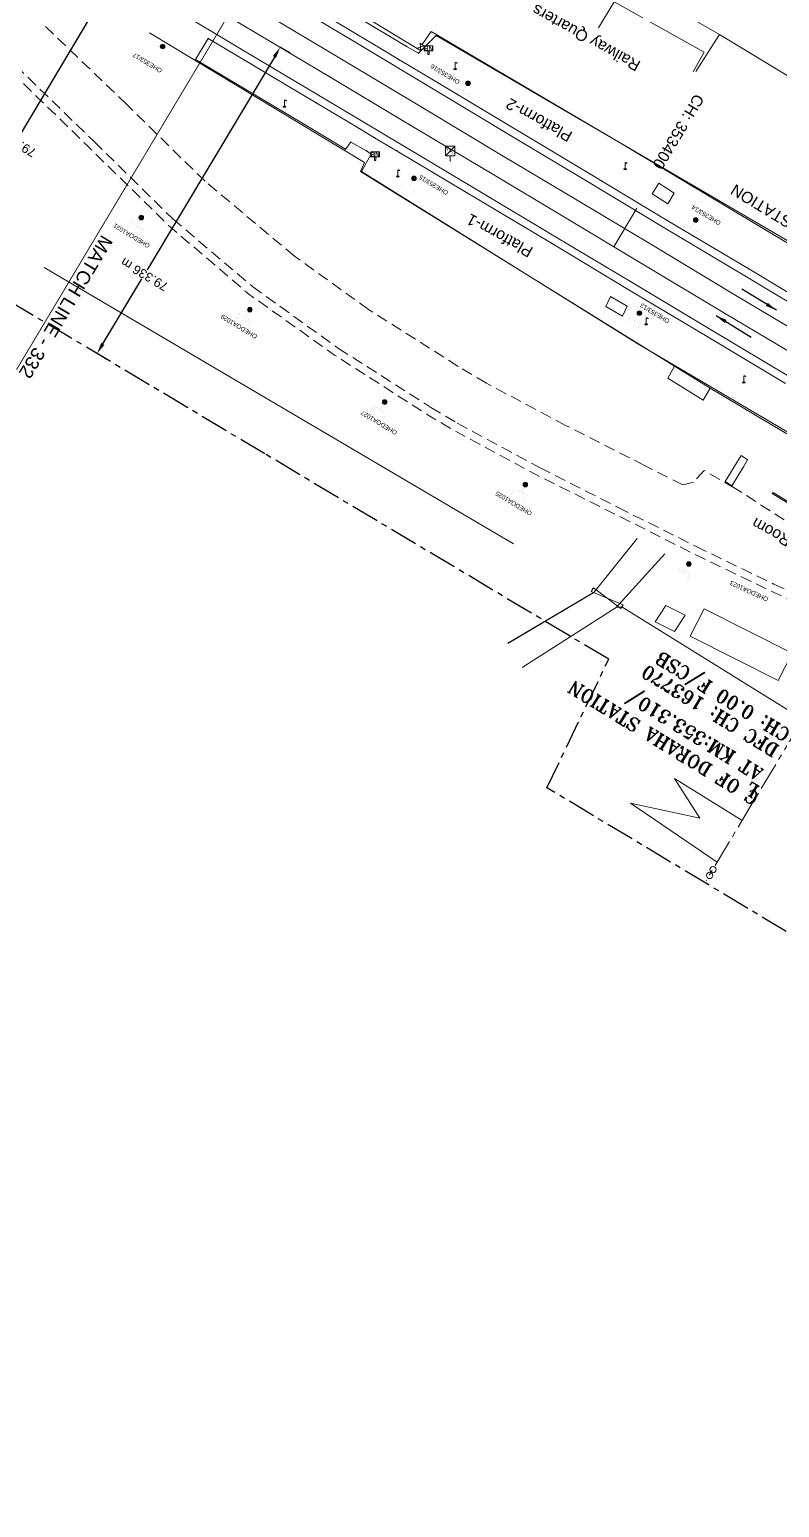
# Model space of a CAD drawing. Header units: metres. Extents: x 593168 to 611286, y 3401475 to 3412398.
# Drawn here: x 599656.3 to 599823, y 3408114 to 3408442.6 of the extents above; entities that cross this region are included whole.
import ezdxf
from ezdxf.enums import TextEntityAlignment as Align

# ---------------------------------------------------------------- set-up
doc = ezdxf.new("R2010")
doc.units = ezdxf.units.M
doc.header["$MEASUREMENT"] = 0
for name, pattern in [('CENTER', [2, 1.25, -0.25, 0.25, -0.25]), ('DASHED', [0.75, 0.5, -0.25]), ('PHANTOM2', [1.25, 0.625, -0.125, 0.125, -0.125, 0.125, -0.125])]:
    doc.linetypes.add(name, pattern=pattern)
doc.layers.get('Defpoints').update_dxf_attribs({"lineweight": 0})
for name, color, linetype, lineweight in [('Compound Wall', 251, 'Continuous', 0), ('DFCC BOUNDARY', 6, 'CENTER', 0), ('Existing IR Chainage', 7, 'Continuous', 0), ('Existing IR Track', 7, 'Continuous', 0), ('Footpath', 251, 'Continuous', 0), ('Gate', 251, 'Continuous', 0), ('Govt buliding', 251, 'Continuous', 0), ('Grill', 251, 'Continuous', 0), ('Lamp_Post', 251, 'Continuous', 0), ('Name Board', 251, 'Continuous', 0), ('OHE MAST', 8, 'Continuous', 0), ('OHE MAST TEXT', 8, 'Continuous', 0), ('Platform', 7, 'Continuous', 0), ('Residential Building Pucca', 251, 'Continuous', 0), ('Residential Building Semipucca', 251, 'Continuous', 0), ('Retaining Wall', 251, 'Continuous', 0), ('Shed', 251, 'Continuous', 0), ('SRJ CH. in Station', 7, 'Continuous', 0), ('Subroad Edge', 34, 'Continuous', 0), ('Text1', 251, 'Continuous', 0), ('Village Name', 7, 'Continuous', 0), ('WL', 7, 'Continuous', 0)]:
    doc.layers.add(name, color=color, linetype=linetype, lineweight=lineweight)
doc.layers.add('Existing Railway Boundary', color=7, linetype='CENTER')
doc.layers.add('MATCH LINE', color=7, linetype='Continuous')
doc.styles.add('CUT-FILL', font='cut-fill.shx', dxfattribs={"height": 2})
doc.styles.add('NB', font='swissbo.ttf', dxfattribs={"height": 1.5})
doc.styles.add('ROMANT', font='romant__.ttf')
doc.styles.get("Standard").update_dxf_attribs({"font": 'arial.ttf'})
doc.styles.add('Style-Arial', font='arial.ttf')
doc.styles.add('Vill txt', font='arial.ttf', dxfattribs={"height": 3})
doc.dimstyles.new('ISO-25', dxfattribs={"dimtxt": 2.5, "dimasz": 2.5, "dimexe": 1.25, "dimexo": 0.625, "dimtad": 1, "dimtxsty": 'Standard', "dimcen": 2.5, "dimadec": 0, "dimazin": 0, "dimtfac": 1, "dimtmove": 0, "dimatfit": 3, "dimfxl": 1, "dimarcsym": 0})
doc.dimstyles.get("Standard").update_dxf_attribs({"dimtxt": 2.5, "dimasz": 0.18, "dimexe": 0.18, "dimexo": 0.0625, "dimgap": 0.09, "dimtad": 0, "dimtih": 1, "dimtoh": 1, "dimdec": 3, "dimzin": 0, "dimdsep": 46, "dimtxsty": 'Standard', "dimcen": 0.09, "dimaunit": 1, "dimadec": 4, "dimazin": 0, "dimtfac": 1, "dimtdec": 3, "dimtofl": 0, "dimtmove": 0, "dimatfit": 3, "dimfxl": 1, "dimtolj": 1, "dimtzin": 0, "dimarcsym": 0})

# ---------------------------------------------------------------- blocks, each defined once
blk = doc.blocks.new('GT')
at = {"layer": 'Gate'}
for p, q in [((-0.5, -0.5), (-0.5, 0.5)), ((-0.5, 0.5), (0.5, -0.5)), ((0.5, 0.5), (0.5, -0.5))]:
    blk.add_line(p, q, dxfattribs=at)
blk.add_lwpolyline([(0.5, 0.5), (-0.5, -0.5)], dxfattribs=at)
blk = doc.blocks.new('LP')
for points in [[(0, 0), (0, 1.5)], [(0.25, 1.35), (0.44, 1.35)]]:
    blk.add_lwpolyline(points)
for centre, radius, start, end in [((0.07, 0.99), 0.519, 57.6425, 97.3165), ((0.34, 1.33), 0.094, 11.7012, 168.0476)]:
    blk.add_arc(centre, radius, start, end)
at = {"extrusion": (0, 0, -1)}
blk.add_ellipse((0, 0.01), major_axis=(0.308, 0), ratio=0.400495, dxfattribs=at)
blk.add_ellipse((0.35, 1.36), major_axis=(0.0017, 0.0438), ratio=0.461056, start_param=1.74022, end_param=4.575836)
blk = doc.blocks.new('NB')
for p, q in [((-0.98, 0.82), (-0.98, 1.98)), ((-0.98, 1.98), (0.98, 1.98)), ((-0.98, 0.82), (0.98, 0.82)), ((-0.13, 0.82), (-0.13, 0)), ((-0.13, 0), (0.13, 0)), ((0.13, 0.82), (0.13, 0)), ((0.98, 1.98), (0.98, 0.82))]:
    blk.add_line(p, q)
at = {"style": 'NB', "width": 1.025371}
blk.add_text('NB', height=0.988, rotation=180, dxfattribs=at).set_placement((0, 1.39), align=Align.MIDDLE)
blk = doc.blocks.new('WL')
at = {"layer": 'WL'}
for p, q in [((1.07, 3.42), (-1.06, 3.42)), ((-1.06, 3.42), (-1.06, 1.29)), ((1.07, 1.29), (1.07, 3.42)), ((-1.06, 1.29), (1.07, 1.29)), ((0, 1.29), (0, 0))]:
    blk.add_line(p, q, dxfattribs=at)
blk.add_lwpolyline([(-1.06, 1.29), (1.07, 3.42)], dxfattribs=at)
at = {"layer": 'WL', "style": 'CUT-FILL'}
for s, p in [('W', (-0.08, 3.25)), ('L', (0.61, 2.26))]:
    blk.add_text(s, height=0.739, rotation=180, dxfattribs=at).set_placement(p)
blk = doc.blocks.new('OHE MAST')
h = blk.add_hatch(color=256)
h.dxf.hatch_style = 1
edge = h.paths.add_edge_path()
edge.add_arc((0, 0), 0.514, 0, 360)
at = {"const_width": 0.01}
for points in [[(1.5, 3.5), (1.5, 2), (-1.5, 2), (-1.5, 3.5)], [(0, 2), (0, 0)]]:
    blk.add_lwpolyline(points, dxfattribs=at)
blk.add_circle((0, 0), 0.514)
blk = doc.blocks.new('*D189')
at = {"layer": 'Defpoints', "color": 0, "linetype": 'ByBlock', "ltscale": 5, "transparency": 16777216}
for p in [(599711.98, 3408438.65), (599714.29, 3408437.27), (599673.57, 3408369.18)]:
    blk.add_point(p, dxfattribs=at)
at = {"layer": 'DFCC BOUNDARY', "color": 0, "linetype": 'ByBlock', "lineweight": -2, "ltscale": 5, "transparency": 16777216}
for p, q in [((599710.7, 3408436.5), (599682.38, 3408389.15)), ((599714.18, 3408437.33), (599711.87, 3408438.71)), ((599672.54, 3408372.71), (599681.2, 3408387.18)), ((599673.46, 3408369.24), (599671.15, 3408370.62))]:
    blk.add_line(p, q, dxfattribs=at)
at = {"layer": 'DFCC BOUNDARY', "color": 0, "linetype": 'ByBlock', "ltscale": 5, "transparency": 16777216}
for points in [[(599710.34, 3408436.72), (599711.05, 3408436.29), (599711.98, 3408438.65)], [(599672.19, 3408372.92), (599672.9, 3408372.49), (599671.26, 3408370.56)]]:
    blk.add_solid(points, dxfattribs=at)
at = {"layer": 'DFCC BOUNDARY', "color": 0, "linetype": 'ByBlock', "ltscale": 5, "transparency": 16777216, "insert": (599681.79, 3408388.16), "char_height": 2, "attachment_point": 5, "rotation": 149, "style": 'Style-Arial'}
blk.add_mtext('\\A1;79.336 m', dxfattribs=at)
blk = doc.blocks.new('TerminatorOpen_0.5')
at = {"color": 0, "linetype": 'ByBlock', "lineweight": -2}
for q in [(-1, 0.25), (-1, 0), (-1, -0.25)]:
    blk.add_line((0, 0), q, dxfattribs=at)
blk = doc.blocks.new('*D190')
at = {"layer": 'Defpoints', "color": 0, "linetype": 'ByBlock', "ltscale": 5, "transparency": 16777216}
for p in [(599677.84, 3408459.04), (599678.41, 3408458.7), (599637.79, 3408390.56)]:
    blk.add_point(p, dxfattribs=at)
at = {"layer": 'DFCC BOUNDARY', "color": 0, "linetype": 'ByBlock', "lineweight": -2, "ltscale": 5, "transparency": 16777216}
for p, q in [((599678.3, 3408458.76), (599677.73, 3408459.1)), ((599676.56, 3408456.89), (599653.7, 3408418.54)), ((599638.5, 3408393.04), (599652.52, 3408416.57)), ((599637.68, 3408390.62), (599637.11, 3408390.96))]:
    blk.add_line(p, q, dxfattribs=at)
at = {"layer": 'DFCC BOUNDARY', "color": 0, "linetype": 'ByBlock', "ltscale": 5, "transparency": 16777216}
for points in [[(599676.2, 3408457.1), (599676.92, 3408456.68), (599677.84, 3408459.04)], [(599638.14, 3408393.26), (599638.85, 3408392.83), (599637.22, 3408390.9)]]:
    blk.add_solid(points, dxfattribs=at)
at = {"layer": 'DFCC BOUNDARY', "color": 0, "linetype": 'ByBlock', "ltscale": 5, "transparency": 16777216, "insert": (599653.11, 3408417.56), "char_height": 2, "attachment_point": 5, "rotation": 149, "style": 'Style-Arial'}
blk.add_mtext('\\A1;79.33 m', dxfattribs=at)

msp = doc.modelspace()

# ---------------------------------------------------------------- linework, layer by layer
at = {"layer": 'Compound Wall'}
for points in [[(599786.2379, 3408448.7709, 260.6187), (599789.0547, 3408453.4423, 258.4794), (599809.6311, 3408441.5013, 259.9519), (599804.4261, 3408433.2676, 259.2581)], [(599809.6311, 3408441.5013, 259.9519), (599833.3955, 3408427.1498, 260.2628), (599830.8978, 3408422.845, 262.1653)], [(599763.8828, 3408328.2237, 257.7566), (599659.5062, 3408389.6747, 260.3668)], [(599862.4441, 3408284.0519, 258.1425), (599862.0021, 3408284.2414, 259.791), (599856.9245, 3408275.2454, 259.586), (599855.3782, 3408272.359, 259.5071), (599787.9714, 3408314.2626, 258.3084)]]:
    msp.add_polyline3d(points, dxfattribs=at)
at = {"layer": 'Existing IR Chainage', "color": 7, "linetype": 'Continuous', "lineweight": 13, "flags": 128}
msp.add_lwpolyline([(599791.312, 3408402.8844), (599786.1773, 3408394.3033)], dxfattribs=at)
at = {"layer": 'Existing IR Track', "color": 0, "linetype": 'DASHED', "ltscale": 5, "flags": 128}
msp.add_lwpolyline([(600300.9941, 3408082.3917), (600280.6872, 3408091.1888), (600278.194, 3408092.197), (600275.4645, 3408093.2597), (600259.8356, 3408100.2013), (600244.9725, 3408108.5287), (600217.7499, 3408124.797), (600195.4514, 3408138.2511), (600177.9328, 3408148.4846), (600159.1489, 3408158.3834), (600139.3863, 3408168.0445), (600121.5005, 3408176.271), (600103.4945, 3408184.3792), (600085.5503, 3408192.4555), (600068.2262, 3408200.1721), (600044.0212, 3408211.0553), (600024.1862, 3408220.0175), (600004.0911, 3408229.1691), (599986.1424, 3408237.2709), (599968.0807, 3408245.4461), (599948.2324, 3408254.4952), (599909.4774, 3408276.0415), (599891.8619, 3408285.7167), (599873.0778, 3408294.3827), (599855.3291, 3408302.1459), (599838.3999, 3408309.725), (599821.0558, 3408317.7999), (599803.6602, 3408326.1886), (599786.4958, 3408334.8279), (599768.6698, 3408343.7482), (599750.442, 3408353.5777), (599744.6879, 3408357.0053), (599724.0956, 3408370.2137), (599704.7053, 3408384.0115), (599686.8914, 3408399.2996), (599669.2958, 3408416.597), (599652.1152, 3408433.2776), (599635.9553, 3408446.7247), (599620.8413, 3408457.3073), (599602.7895, 3408468.5208), (599565.5836, 3408490.2766), (599549.4534, 3408499.7086), (599533.478, 3408508.9593), (599491.1348, 3408533.6096)], dxfattribs=at)
at = {"layer": 'Existing IR Track', "color": 0, "lineweight": 15, "flags": 128}
for points in [[(600073.6066, 3408222.2952), (600055.125, 3408233.3496), (600037.3837, 3408243.922), (600019.4889, 3408254.6488), (600000.4568, 3408266.0368), (599981.8613, 3408277.1457), (599963.2375, 3408288.3266), (599945.7811, 3408298.7482), (599927.6268, 3408309.6039), (599910.1744, 3408320.0483), (599892.6006, 3408330.5792), (599875.6746, 3408340.7261), (599859.2809, 3408350.5411), (599843.3055, 3408360.1072), (599827.3511, 3408369.6529), (599810.8116, 3408379.5593), (599792.8268, 3408390.3244), (599775.6004, 3408400.6322), (599758.734, 3408410.7111), (599741.3882, 3408421.0734), (599723.2221, 3408431.9273), (599706.4353, 3408441.9657), (599689.9449, 3408451.8201)], [(600057.7236, 3408237.3078), (600040.1096, 3408247.7838), (600021.9675, 3408258.6299), (600002.9626, 3408270.0116), (599984.3554, 3408281.1368), (599965.8101, 3408292.227), (599948.2149, 3408302.7445), (599930.1759, 3408313.528), (599912.7063, 3408323.9567), (599895.1149, 3408334.4917), (599878.1064, 3408344.6676), (599861.6303, 3408354.54), (599845.6542, 3408364.1132), (599829.7223, 3408373.6615), (599812.9638, 3408383.7206), (599795.1325, 3408394.4058), (599777.6283, 3408404.891), (599761.5565, 3408414.4824), (599744.04, 3408424.9541), (599725.6163, 3408435.9988), (599708.9694, 3408445.9748)]]:
    msp.add_lwpolyline(points, dxfattribs=at)
at = {"layer": 'Existing IR Track', "color": 0, "flags": 128}
for points in [[(600060.097, 3408241.3763), (600041.6979, 3408252.3525), (600021.5588, 3408264.39), (600005.4299, 3408274.0664), (599986.7764, 3408285.235), (599986.7722, 3408285.2361), (599968.6642, 3408296.0462), (599950.7184, 3408306.7738), (599932.9045, 3408317.4584), (599915.0647, 3408328.1267), (599897.7151, 3408338.5079), (599880.4914, 3408348.7995), (599864.2703, 3408358.5453), (599848.1574, 3408368.1928), (599832.0945, 3408377.8038), (599815.2685, 3408387.8645), (599797.1726, 3408398.6684), (599779.9573, 3408409.0446), (599763.9529, 3408418.6291), (599746.7899, 3408428.903), (599728.3971, 3408439.9781), (599711.6102, 3408450.0311)], [(600070.937, 3408218.299), (600052.6596, 3408229.2569), (600034.8324, 3408239.9287), (600016.941, 3408250.6611), (599997.9538, 3408262.0183), (599979.5645, 3408273.0186), (599960.6352, 3408284.3537), (599943.3703, 3408294.7192), (599924.9764, 3408305.723), (599907.7274, 3408316.0423), (599889.9632, 3408326.6668), (599873.1796, 3408336.7079), (599857.0011, 3408346.413), (599840.8286, 3408356.0919), (599825.1725, 3408365.4715), (599808.424, 3408375.4895), (599790.6027, 3408386.1336), (599773.2182, 3408396.529), (599756.3822, 3408406.5684), (599738.9142, 3408417.0223), (599720.8995, 3408427.762), (599704.0274, 3408437.8014), (599687.1919, 3408447.8463)]]:
    msp.add_lwpolyline(points, dxfattribs=at)
at = {"layer": 'Existing Railway Boundary', "ltscale": 5}
msp.add_lwpolyline([(599936.2222, 3408204.7154), (599918.8408, 3408185.4773), (599771.2804, 3408274.0123), (599785.0232, 3408302.5983), (599708.5849, 3408348.2622), (599593.7586, 3408416.8589), (599615.059, 3408451.9179), (599554.734, 3408488.0427), (599482.8847, 3408531.0687), (599453.6679, 3408548.5649), (599424.7618, 3408565.8749)], dxfattribs=at)
at = {"layer": 'Footpath'}
for points in [[(599762.6254, 3408306.1523, 258.1854), (599781.6678, 3408317.42, 258.3854)], [(599765.7696, 3408300.7904, 258.0835), (599786.672, 3408314.0805, 258.3574), (599787.9714, 3408314.2626, 258.3084)]]:
    msp.add_polyline3d(points, dxfattribs=at)
at = {"layer": 'Gate'}
msp.add_polyline3d([(599810.8912, 3408342.0822, 258.9292), (599813.4889, 3408346.3137, 259.3401), (599814.4556, 3408347.8753, 259.3461), (599815.8928, 3408346.9533, 259.3671), (599814.9834, 3408345.3905, 259.3521), (599812.3761, 3408341.1273, 258.9942)], close=True, dxfattribs=at)
at = {"layer": 'Govt buliding'}
msp.add_polyline3d([(599795.3911, 3408310.9223, 258.4454), (599797.722, 3408314.5754, 258.9652), (599802.0162, 3408312.4294, 258.6013), (599799.6687, 3408308.7501, 258.6013)], close=True, dxfattribs=at)
at = {"layer": 'Grill'}
for points in [[(599682.5734, 3408473.3577, 260.5378), (599730.1815, 3408445.836, 260.4848), (599742.8268, 3408438.1998, 260.8357)], [(599743.5253, 3408439.2744, 260.8927), (599745.5493, 3408442.1909, 262.2693), (599787.0962, 3408417.6919, 260.9846), (599887.5274, 3408359.0525, 261.8234)], [(599682.9122, 3408441.8635, 260.4788), (599730.7554, 3408413.0138, 262.2053), (599729.8133, 3408411.0751, 262.3102), (599799.6624, 3408367.7254, 262.9291)], [(599807.5575, 3408362.8458, 263.219), (599830.4717, 3408349.2089, 262.0973)]]:
    msp.add_polyline3d(points, dxfattribs=at)
at = {"layer": 'MATCH LINE', "linetype": 'PHANTOM2', "ltscale": 15, "const_width": 0.2}
msp.add_lwpolyline([(599723.8114, 3408484.8832), (599653.3391, 3408366.9541)], dxfattribs=at)
at = {"layer": 'Platform'}
for points in [[(599684.7485, 3408471.8882, 260.7397), (599736.4783, 3408441.0134, 260.5168), (599740.0853, 3408438.8513, 260.9686), (599742.7628, 3408437.3349, 260.8957), (599746.6505, 3408441.257, 260.6817), (599787.0962, 3408417.6919, 260.9846), (599956.0444, 3408316.5455, 260.9296), (600040.0244, 3408263.2448, 260.7277), (600039.5939, 3408260.2132, 260.7137), (600041.2192, 3408258.9958, 260.6677), (600045.0922, 3408256.4844, 260.1749), (600156.5568, 3408192.0865, 259.643)], [(600060.9407, 3408242.8394, 260.0989), (600043.0386, 3408253.5852, 260.0719), (600039.1984, 3408255.8802, 260.7377), (600022.2758, 3408266.002, 260.7857), (600006.4449, 3408275.4866, 260.8297), (599987.854, 3408286.6406, 260.8287), (599969.3345, 3408297.7632, 260.8547), (599951.6601, 3408308.3436, 260.9076), (599933.8335, 3408318.958, 260.9376), (599915.9744, 3408329.6152, 260.9666), (599898.6451, 3408339.9743, 260.9716), (599881.48, 3408350.2724, 261.0136), (599865.2432, 3408359.9842, 261.0536), (599849.0082, 3408369.7595, 261.0826), (599832.9645, 3408379.3167, 261.0956), (599816.1698, 3408389.389, 261.1016), (599798.0619, 3408400.1509, 261.1106), (599780.8704, 3408410.5009, 261.1286), (599747.7206, 3408430.3685, 261.1436), (599738.3585, 3408435.9179, 261.0416), (599734.8427, 3408438.064, 260.5508), (599683.2083, 3408469.017, 260.5797)], [(599824.3736, 3408363.9103, 261.0126), (599807.6674, 3408373.9131, 261.0426), (599789.7163, 3408384.592, 261.0316), (599772.3229, 3408395.0863, 261.0616), (599738.008, 3408415.6004, 261.0526), (599732.9766, 3408418.5621, 260.9146), (599729.4417, 3408420.6696, 260.4958), (599720.0097, 3408426.3185, 260.7547), (599695.9718, 3408440.6247, 260.7558), (599693.1356, 3408435.939, 260.7878), (599717.1735, 3408421.6328, 260.7867), (599726.4902, 3408415.9974, 260.7457), (599727.6558, 3408417.5842, 260.6317), (599731.1777, 3408415.656, 260.9276), (599732.245, 3408414.9311, 260.8977), (599730.0927, 3408411.0654, 260.8277), (599791.5214, 3408372.7064, 261.0526)], [(599791.5214, 3408372.7064, 261.0526), (600027.1784, 3408233.9117, 260.6147), (600030.5868, 3408236.4578, 260.7167), (600032.695, 3408235.2338, 260.6967), (600036.5866, 3408232.842, 260.2958), (600126.6597, 3408177.5963, 260.0759)]]:
    msp.add_polyline3d(points, dxfattribs=at)
for p in [(599695.972, 3408440.625, 260.756), (599736.478, 3408441.013, 260.517), (599740.085, 3408438.851, 260.969), (599746.65, 3408441.257, 260.682), (599693.136, 3408435.939, 260.788), (599734.843, 3408438.064, 260.551), (599738.358, 3408435.918, 261.042), (599742.763, 3408437.335, 260.896), (599747.721, 3408430.368, 261.144), (599720.01, 3408426.319, 260.755), (599717.173, 3408421.633, 260.787), (599729.442, 3408420.67, 260.496), (599726.49, 3408415.997, 260.746), (599727.656, 3408417.584, 260.632), (599732.977, 3408418.562, 260.915), (599787.096, 3408417.691, 260.985), (599731.178, 3408415.656, 260.928), (599732.245, 3408414.931, 260.898), (599738.008, 3408415.6, 261.053), (599730.093, 3408411.065, 260.828), (599780.87, 3408410.501, 261.129), (599798.062, 3408400.151, 261.111), (599772.323, 3408395.086, 261.062), (599816.17, 3408389.389, 261.102), (599789.716, 3408384.592, 261.032), (599807.667, 3408373.913, 261.043), (599791.521, 3408372.706, 261.053)]:
    msp.add_point(p, dxfattribs=at)
at = {"layer": 'Residential Building Pucca'}
msp.add_polyline3d([(599782.7356, 3408443.015, 258.6153), (599786.2379, 3408448.7709, 260.6187), (599806.2282, 3408437.5795, 260.0249), (599803.7865, 3408433.2179, 260.0249)], dxfattribs=at)
at = {"layer": 'Residential Building Semipucca'}
msp.add_polyline3d([(599798.18, 3408365.093, 263.236), (599799.6624, 3408367.7254, 262.9291), (599807.5575, 3408362.8458, 263.219), (599806.0675, 3408360.1999, 263.219)], close=True, dxfattribs=at)
at = {"layer": 'Retaining Wall'}
msp.add_polyline3d([(599821.3963, 3408339.469, 259.1182), (599821.5827, 3408339.6624, 259.1302), (599826.7852, 3408336.5012, 261.3915), (599826.9051, 3408336.145, 261.4075), (599826.6416, 3408336.2934, 261.3925)], close=True, dxfattribs=at)
at = {"layer": 'Shed'}
for points in [[(599799.6061, 3408406.2014, 260.9096), (599798.147, 3408403.8285, 261.0246), (599794.6834, 3408406.0489, 261.0436), (599796.1438, 3408408.4238, 261.0436)], [(599784.371, 3408381.0103, 260.8277), (599785.4659, 3408383.2646, 260.8617), (599789.165, 3408381.1058, 260.8447), (599788.07, 3408378.8512, 260.8447)], [(599803.1179, 3408307.7442, 258.4714), (599806.2344, 3408313.8277, 258.6663), (599825.8518, 3408303.9636, 258.3994), (599822.734, 3408297.8776, 258.3994)]]:
    msp.add_polyline3d(points, close=True, dxfattribs=at)
at = {"layer": 'SRJ CH. in Station', "color": 7, "linetype": 'CENTER', "lineweight": 15, "ltscale": 5}
msp.add_line((599904.3699, 3408416.4986), (599806.6834, 3408253.3634), dxfattribs=at)
at = {"layer": 'SRJ CH. in Station', "color": 7, "lineweight": 15}
msp.add_lwpolyline([(599809.1708, 3408257.5122), (599789.8853, 3408270.5879), (599805.2627, 3408267.2872), (599799.67, 3408276.0944), (599814.7117, 3408266.7704)], dxfattribs=at)
at = {"layer": 'SRJ CH. in Station', "color": 7}
for centre in [(599807.4779, 3408254.5375, 16.806), (599808.2229, 3408255.8147, 16.806)]:
    msp.add_circle(centre, 0.7165, dxfattribs=at)
at = {"layer": 'Subroad Edge', "color": 88, "linetype": 'DASHED', "ltscale": 5}
for points in [[(599827.2165, 3408331.5522), (599812.957, 3408340.7218), (599806.264, 3408344.5642), (599803.8996, 3408342.0066), (599801.4836, 3408341.3843), (599793.0038, 3408345.6951), (599775.4492, 3408354.5877), (599757.8524, 3408363.9714), (599751.5348, 3408367.719), (599731.6536, 3408380.3735), (599715.1452, 3408392.2382), (599695.2761, 3408408.8644), (599677.8227, 3408425.9952), (599659.4551, 3408443.6351)], [(599653.1923, 3408434.5979), (599670.6024, 3408417.7067), (599688.1402, 3408400.492), (599705.8306, 3408385.4417), (599724.9523, 3408371.7078), (599745.5138, 3408358.5758), (599751.3492, 3408355.0681), (599769.811, 3408345.1553), (599787.139, 3408336.3207), (599804.4827, 3408327.679), (599821.7808, 3408319.2767), (599839.1261, 3408311.263), (599856.1127, 3408303.6808), (599873.8573, 3408295.8708), (599892.3106, 3408287.3395), (599910.3576, 3408277.4962), (599928.2015, 3408267.0062), (599948.9168, 3408256.1135), (599968.7554, 3408246.9897), (599985.6796, 3408239.3027), (600004.8971, 3408230.7789), (600024.9629, 3408221.6383), (600044.8455, 3408212.5301), (600069.0408, 3408201.8584)]]:
    msp.add_lwpolyline(points, dxfattribs=at)
at = {"layer": 'Subroad Edge'}
for points in [[(599791.389, 3408329.4704, 258.9632), (599781.7041, 3408317.438, 258.3874), (599762.5909, 3408306.1336, 258.1844)], [(599765.7765, 3408300.7961, 258.0815), (599786.672, 3408314.0805, 258.3574), (599797.5341, 3408326.0441, 258.9222)]]:
    msp.add_polyline3d(points, dxfattribs=at)

# ---------------------------------------------------------------- block references
at = {"layer": 'Gate'}
for p, xscale, yscale, zscale, rotation in [((599743.1757, 3408438.734, 156.3202), 1.28720952749995, 0.999707826877251, 1.28720952749995, 57.31208259474287), ((599784.6784, 3408316.174, 156.3202), 7.614912129491845, 0.9997078268772505, 7.614912129491845, 330.3120825937279)]:
    msp.add_blockref('GT', p, dxfattribs=dict(at, xscale=xscale, yscale=yscale, zscale=zscale, rotation=rotation))
at = {"layer": 'Lamp_Post', "xscale": 0.9997078269552191, "yscale": 0.9997078269552191, "zscale": 0.9997078269552191}
for p in [(599750.908, 3408433.7768, 262.7791), (599712.9533, 3408425.4406, 263.7748), (599788.6691, 3408411.5303, 264.1347), (599738.1302, 3408409.9093, 263.9518), (599793.3802, 3408377.0404, 263.3459), (599815.0907, 3408364.0986, 262.8711)]:
    msp.add_blockref('LP', p, dxfattribs=at)
at = {"layer": 'Name Board', "xscale": 0.9997078269552191, "yscale": 0.9997078269552191, "zscale": 0.9997078269552191}
for p in [(599744.9771, 3408437.037, 260.9676), (599733.0963, 3408413.4649, 260.8977)]:
    msp.add_blockref('NB', p, dxfattribs=at)
at = {"layer": 'OHE MAST', "rotation": 149.0208306544456}
for p in [(599685.8371, 3408438.8358), (599753.7569, 3408430.6754), (599741.7295, 3408409.5114), (599681.0969, 3408400.8036), (599804.3781, 3408400.2597), (599705.2311, 3408380.3227), (599791.8665, 3408379.5472), (599735.2267, 3408359.7724), (599766.4957, 3408341.4428), (599802.8534, 3408323.7563)]:
    msp.add_blockref('OHE MAST', p, dxfattribs=at)
at = {"layer": 'WL', "xscale": 0.9997078269552191, "yscale": 0.9997078269552191, "zscale": 0.9997078269552191}
msp.add_blockref('WL', (599749.7654, 3408413.2314, 261.3755), dxfattribs=at)

# ---------------------------------------------------------------- texts
at = {"layer": 'Existing IR Chainage', "color": 7, "lineweight": 0, "insert": (599795.7316, 3408411.8934), "char_height": 2.5, "attachment_point": 6, "rotation": 239.104876, "line_spacing_factor": 0.60036, "style": 'Style-Arial'}
msp.add_mtext('CH: 353400', dxfattribs=at)
at = {"layer": 'MATCH LINE', "linetype": 'Continuous'}
msp.add_text('MATCH LINE - 332', height=3, rotation=239.034667, dxfattribs=at).set_placement((599672.3221, 3408397.1724))
at = {"layer": 'OHE MAST TEXT'}
for s, rotation, p in [('OHE353/17', 149, (599685.837, 3408433.7508, 264.235)), ('OHE353/16', 149, (599752.0466, 3408431.224, 264.728)), ('OHE353/15', 149, (599749.4677, 3408406.5735, 264.262)), ('OHE353/14', 149, (599810.0841, 3408399.8672, 264.449)), ('OHEDOA1031', 149, (599683.1205, 3408394.8219, 258.524)), ('OHE353/13', 149, (599798.6958, 3408378.0524, 264.496)), ('OHEDOA1029', 149, (599706.9909, 3408374.626, 258.507)), ('OHEDOA1027', 149, (599738.1073, 3408353.2628, 260.47)), ('OHEDOA1025', 149, (599768.0935, 3408335.2968, 260.513)), ('OHEDOA1023', 155.331608, (599820.6038, 3408316.283, 260.465))]:
    msp.add_text(s, height=1, rotation=rotation, dxfattribs=at).set_placement(p)
at = {"layer": 'SRJ CH. in Station', "color": 10, "char_height": 3, "attachment_point": 7, "rotation": 148.41588, "line_spacing_factor": 0.6, "style": 'ROMANT'}
for s, insert in [('DFC CH: 163770', (599823.1855, 3408283.2313)), ('CH: 0.00 F/CSB', (599826.2386, 3408287.4742))]:
    msp.add_mtext(s, dxfattribs=dict(at, insert=insert))
at = {"layer": 'SRJ CH. in Station', "color": 7, "char_height": 3, "attachment_point": 7, "rotation": 148.41588, "line_spacing_factor": 0.6, "style": 'ROMANT'}
for s, insert in [('C OF DORAHA STATION', (599818.7414, 3408272.5238)), ('AT KM:353.310/', (599820.1625, 3408278.7744)), ('L', (599818.7527, 3408274.1586))]:
    msp.add_mtext(s, dxfattribs=dict(at, insert=insert))
at = {"layer": 'Text1'}
for s, p in [('Railway Quarters', (599792.3349, 3408435.3815, 156.3202)), ('Railway Quarters', (599792.3349, 3408435.3815, 156.3202)), ('Platform-2', (599777.188, 3408419.6759, -104.8192)), ('Platform-2', (599777.188, 3408419.6759, -104.8192)), ('Platform-1', (599768.4225, 3408393.9815, 156.3202)), ('Platform-1', (599768.4225, 3408393.9815, 156.3202)), ('Generator Room', (599840.4988, 3408321.6076, 418.7114)), ('Generator Room', (599840.4988, 3408321.6076, 418.7114))]:
    msp.add_text(s, height=2.5, rotation=151.044359, dxfattribs=at).set_placement(p)
at = {"layer": 'Village Name', "style": 'Vill txt'}
msp.add_text('DORAHA RAILWAY STATION', height=2.5, rotation=148.676336, dxfattribs=at).set_placement((599853.9519, 3408383.5486, 156.3202))

# ---------------------------------------------------------------- dimensions: what is measured, and where the dimension line sits
at = {"layer": 'DFCC BOUNDARY', "color": 7, "linetype": 'ByBlock', "ltscale": 5}
for base, p1, p2, angle, picture, middle in [((599677.8377, 3408459.0378), (599637.7859, 3408390.5572), (599678.4076, 3408458.698), 59.198943, '*D190', (599653.1081, 3408417.5552)), ((599711.9793, 3408438.6504), (599673.5706, 3408369.1796), (599714.2882, 3408437.2697), 59.120746, '*D189', (599681.7884, 3408388.1635))]:
    dim = msp.add_linear_dim(base=base, p1=p1, p2=p2, angle=angle, dimstyle='Standard', override={"dimtxt": 2, "dimasz": 2.5, "dimexe": 0.125, "dimexo": 0.125, "dimgap": 0.125, "dimtad": 1, "dimtih": 0, "dimtoh": 0, "dimdec": 3, "dimzin": 11, "dimpost": ' m', "dimtxsty": 'Style-Arial', "dimsah": 1, "dimadec": 4, "dimazin": 3, "dimtmove": 2, "dimatfit": 1, "dimldrblk": 'TerminatorOpen_0.5', "dimfrac": 2, "dimtzin": 11}, dxfattribs=at)
    dim.commit()
    dim.dimension.update_dxf_attribs({"geometry": picture, "text_midpoint": middle, "dimtype": 129, "text_rotation": 149})

# ---------------------------------------------------------------- leaders
at = {"layer": 'Existing IR Track', "color": 7, "lineweight": -3}
for points in [[(599822.3254, 3408380.1975), (599814.6439, 3408384.9125)], [(599808.889, 3408378.9921), (599816.7269, 3408374.2338)]]:
    msp.add_leader(points, dimstyle='ISO-25', override={"dimtxt": 3, "dimasz": 2.5, "dimtad": 0, "dimdec": 3, "dimzin": 2, "dimtdec": 3}, dxfattribs=at)

doc.saveas('drawing.dxf')
